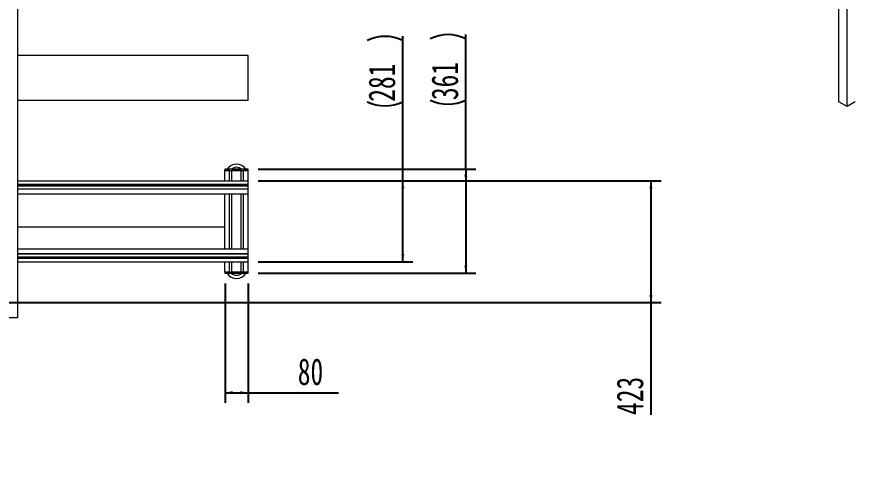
# Model space of a CAD drawing. Header units: millimetres. Extents: x 169 to 14583, y -399 to 10804.
# Drawn here: x 9499 to 12405, y 4527 to 6080 of the extents above; entities that cross this region are included whole.
import ezdxf

# ---------------------------------------------------------------- set-up
doc = ezdxf.new("R2010")
doc.units = ezdxf.units.MM
doc.header["$LTSCALE"] = 35
doc.layers.add('1', color=70, linetype='Continuous')
doc.styles.add('SLDTEXTSTYLE2', font='TXT', dxfattribs={"width": 0.7})
doc.dimstyles.new('SLDDIMSTYLE3', dxfattribs={"dimtxt": 105.988363, "dimasz": 26.25, "dimexe": 0, "dimexo": 0.0625, "dimgap": 26.497091, "dimtad": 1, "dimrnd": 1e-09, "dimzin": 12, "dimdsep": 46, "dimtxsty": 'SLDTEXTSTYLE2', "dimsah": 1, "dimcen": 0.09, "dimadec": 0, "dimazin": 3, "dimtfac": 1, "dimtdec": 3, "dimtofl": 0, "dimtmove": 0, "dimatfit": 3, "dimfxl": 0, "dimfrac": 2, "dimtolj": 1, "dimtzin": 12, "dimarcsym": 0})
doc.dimstyles.new('SLDDIMSTYLE5', dxfattribs={"dimtxt": 105.988363, "dimasz": 26.25, "dimexe": 0, "dimexo": 0.0625, "dimgap": 26.497091, "dimtad": 1, "dimdec": 0, "dimrnd": 1e-09, "dimzin": 12, "dimdsep": 46, "dimtxsty": 'SLDTEXTSTYLE2', "dimsah": 1, "dimcen": 0.09, "dimadec": 0, "dimazin": 3, "dimtfac": 1, "dimtdec": 3, "dimtofl": 0, "dimtmove": 0, "dimatfit": 3, "dimfxl": 0, "dimfrac": 2, "dimtolj": 1, "dimtzin": 12, "dimarcsym": 0})

# ---------------------------------------------------------------- blocks, each defined once
blk = doc.blocks.new('_D_30')
at = {"layer": '1'}
for p, q in [((10838.5, 5511), (10838.5, 6012.4)), ((10336.3, 5511), (10873.5, 5511)), ((10838.5, 5230), (10838.5, 5511)), ((10336.3, 5230), (10873.5, 5230))]:
    blk.add_line(p, q, dxfattribs=at)
for centre, start, end in [((10776.7, 5874.3), 63.4349, 116.5651), ((10776.7, 5908.8), 243.4349, 296.5651)]:
    blk.add_arc(centre, 138, start, end, dxfattribs=at)
for points in [[(10838.5, 5511), (10833.2, 5484.8), (10843.7, 5484.8)], [(10838.5, 5230), (10843.7, 5256.3), (10833.2, 5256.3)]]:
    blk.add_solid(points, dxfattribs=at)
at = {"layer": '1', "insert": (10719.1, 5785.3), "char_height": 92.6, "attachment_point": 1, "rotation": 90, "style": 'SLDTEXTSTYLE2'}
blk.add_mtext('281', dxfattribs=at)
blk = doc.blocks.new('_D_31')
at = {"layer": '1'}
for p, q in [((11057, 5551), (11057, 6018.2)), ((10336.3, 5551), (11092, 5551)), ((11057, 5551), (11057, 5190)), ((10336.3, 5190), (11092, 5190))]:
    blk.add_line(p, q, dxfattribs=at)
for centre, start, end in [((10995.3, 5880.1), 63.4349, 116.5651), ((10995.3, 5914.6), 243.4349, 296.5651)]:
    blk.add_arc(centre, 138, start, end, dxfattribs=at)
for points in [[(11057, 5551), (11051.8, 5524.8), (11062.3, 5524.8)], [(11057, 5190), (11062.3, 5216.3), (11051.8, 5216.3)]]:
    blk.add_solid(points, dxfattribs=at)
at = {"layer": '1', "insert": (10937.7, 5791.1), "char_height": 92.6, "attachment_point": 1, "rotation": 90, "style": 'SLDTEXTSTYLE2'}
blk.add_mtext('361', dxfattribs=at)
blk = doc.blocks.new('_D_32')
at = {"layer": '1'}
for p, q in [((10221.3, 5155), (10221.3, 4740.5)), ((10301.3, 5155), (10301.3, 4740.5)), ((10221.3, 4775.5), (10301.3, 4775.5)), ((10301.3, 4775.5), (10615.5, 4775.5))]:
    blk.add_line(p, q, dxfattribs=at)
for points in [[(10221.3, 4775.5), (10247.5, 4770.3), (10247.5, 4780.8)], [(10301.3, 4775.5), (10275, 4780.8), (10275, 4770.3)]]:
    blk.add_solid(points, dxfattribs=at)
at = {"layer": '1', "insert": (10473.9, 4894.9), "char_height": 92.6, "attachment_point": 1, "style": 'SLDTEXTSTYLE2'}
blk.add_mtext('80', dxfattribs=at)
blk = doc.blocks.new('_D_33')
at = {"layer": '1'}
for q in [(8775.7, 5230), (8775.7, 4527.3)]:
    blk.add_line((8775.7, 5075), q, dxfattribs=at)
for points in [[(8775.7, 5230), (8770.5, 5203.8), (8781, 5203.8)], [(8775.7, 5075), (8781, 5101.3), (8770.5, 5101.3)]]:
    blk.add_solid(points, dxfattribs=at)
at = {"layer": '1', "insert": (8656.4, 4527.3), "char_height": 92.6, "attachment_point": 1, "rotation": 90, "style": 'SLDTEXTSTYLE2'}
blk.add_mtext('155', dxfattribs=at)
blk = doc.blocks.new('_D_39')
at = {"layer": '1'}
for p, q in [((10336.3, 5511), (11734.6, 5511)), ((11699.6, 5511), (11699.6, 5088.1)), ((8051.6, 5088.1), (11734.6, 5088.1)), ((11699.6, 5088.1), (11699.6, 4698.4))]:
    blk.add_line(p, q, dxfattribs=at)
for points in [[(11699.6, 5511), (11694.4, 5484.8), (11704.9, 5484.8)], [(11699.6, 5088.1), (11704.9, 5114.4), (11694.4, 5114.4)]]:
    blk.add_solid(points, dxfattribs=at)
at = {"layer": '1', "insert": (11580.2, 4698.4), "char_height": 92.6, "attachment_point": 1, "rotation": 90, "style": 'SLDTEXTSTYLE2'}
blk.add_mtext('423', dxfattribs=at)
blk = doc.blocks.new('_D_41')
at = {"layer": '1'}
for p, q in [((8111.3, 5871.5), (8786.1, 5871.5)), ((8751.1, 5511), (8751.1, 5871.5))]:
    blk.add_line(p, q, dxfattribs=at)
for points in [[(8751.1, 5871.5), (8745.8, 5845.3), (8756.3, 5845.3)], [(8751.1, 5511), (8756.3, 5537.3), (8745.8, 5537.3)]]:
    blk.add_solid(points, dxfattribs=at)
at = {"layer": '1', "insert": (8631.7, 5585), "char_height": 92.6, "attachment_point": 1, "rotation": 90, "style": 'SLDTEXTSTYLE2'}
blk.add_mtext('361', dxfattribs=at)

msp = doc.modelspace()

# ---------------------------------------------------------------- linework, layer by layer
at = {"color": 7, "linetype": 'Continuous', "lineweight": 18}
for p, q in [((12380.16, 5769.051), (12380.16, 7565.441)), ((9501.279, 6996.76), (9501.279, 5035.018)), ((12351.876, 5785.38), (12351.876, 6441.568)), ((10301.279, 5946.018), (9501.279, 5946.018)), ((10301.279, 5791.018), (10301.279, 5946.018)), ((9501.279, 5791.018), (10301.279, 5791.018)), ((12380.16, 5769.051), (12351.876, 5785.38)), ((12408.445, 5785.38), (12380.16, 5769.051)), ((10221.279, 5551.018), (10221.279, 5547.018)), ((10301.279, 5551.018), (10221.279, 5551.018)), ((10221.279, 5511.018), (10221.279, 5547.018)), ((10237.129, 5547.018), (10221.279, 5547.018)), ((10221.279, 5547.018), (10301.279, 5547.018)), ((10237.129, 5511.018), (10237.129, 5547.018)), ((10245.429, 5511.018), (10245.429, 5547.018)), ((10277.129, 5547.018), (10245.429, 5547.018)), ((10277.129, 5511.018), (10277.129, 5547.018)), ((10285.429, 5511.018), (10285.429, 5547.018)), ((10301.279, 5547.018), (10285.429, 5547.018)), ((10301.279, 5547.018), (10301.279, 5551.018)), ((10301.279, 5511.018), (10301.279, 5547.018)), ((9501.279, 5511.018), (10301.279, 5511.018)), ((9501.279, 5499.018), (10301.279, 5499.018)), ((9501.279, 5496.518), (10301.279, 5496.518)), ((9501.279, 5494.518), (10301.279, 5494.518)), ((9501.279, 5493.668), (10301.279, 5493.668)), ((10301.279, 5499.018), (10301.279, 5511.018)), ((10301.279, 5496.518), (10301.279, 5499.018)), ((10301.279, 5494.518), (10301.279, 5496.518)), ((10301.279, 5493.668), (10301.279, 5494.518)), ((10301.279, 5483.368), (10301.279, 5493.668)), ((9501.279, 5483.368), (10301.279, 5483.368)), ((9501.279, 5482.518), (10301.279, 5482.518)), ((9501.279, 5466.018), (10301.279, 5466.018)), ((10221.279, 5275.018), (10221.279, 5466.018)), ((10237.129, 5275.018), (10237.129, 5466.018)), ((10245.429, 5275.018), (10245.429, 5466.018)), ((10277.129, 5275.018), (10277.129, 5466.018)), ((10285.429, 5275.018), (10285.429, 5466.018)), ((10301.279, 5482.518), (10301.279, 5483.368)), ((10301.279, 5466.018), (10301.279, 5482.518)), ((10301.279, 5275.018), (10301.279, 5466.018)), ((9501.279, 5351.018), (10221.279, 5351.018)), ((9501.279, 5275.018), (10301.279, 5275.018)), ((10301.279, 5258.518), (10301.279, 5275.018)), ((9501.279, 5258.518), (10301.279, 5258.518)), ((9501.279, 5257.668), (10301.279, 5257.668)), ((9501.279, 5247.368), (10301.279, 5247.368)), ((9501.279, 5246.518), (10301.279, 5246.518)), ((9501.279, 5244.518), (10301.279, 5244.518)), ((9501.279, 5242.018), (10301.279, 5242.018)), ((10301.279, 5257.668), (10301.279, 5258.518)), ((10301.279, 5247.368), (10301.279, 5257.668)), ((10301.279, 5246.518), (10301.279, 5247.368)), ((10301.279, 5244.518), (10301.279, 5246.518)), ((10301.279, 5242.018), (10301.279, 5244.518)), ((10301.279, 5230.018), (10301.279, 5242.018)), ((9501.279, 5230.018), (10301.279, 5230.018)), ((10221.279, 5194.018), (10221.279, 5230.018)), ((10237.129, 5194.018), (10237.129, 5230.018)), ((10245.429, 5194.018), (10245.429, 5230.018)), ((10277.129, 5194.018), (10277.129, 5230.018)), ((10285.429, 5194.018), (10285.429, 5230.018)), ((10301.279, 5194.018), (10301.279, 5230.018)), ((10237.129, 5194.018), (10221.279, 5194.018)), ((10221.279, 5194.018), (10221.279, 5190.018)), ((10301.279, 5194.018), (10221.279, 5194.018)), ((10221.279, 5190.018), (10301.279, 5190.018)), ((10277.129, 5194.018), (10245.429, 5194.018)), ((10301.279, 5194.018), (10285.429, 5194.018)), ((10301.279, 5190.018), (10301.279, 5194.018)), ((9501.279, 5035.018), (6501.279, 5035.018))]:
    msp.add_line(p, q, dxfattribs=at)
for centre, radius, start, end in [((10261.279, 5531.018), 38, 31.756864, 148.243136), ((10261.279, 5531.018), 27.099, 47.565319, 132.434681), ((10261.279, 5210.018), 38, 211.756864, 328.243136), ((10261.279, 5210.018), 27.099, 227.565319, 312.434681)]:
    msp.add_arc(centre, radius, start, end, dxfattribs=at)

# ---------------------------------------------------------------- dimensions: what is measured, and where the dimension line sits
at = {"layer": '1'}
for base, p1, p2, picture, middle in [((11057.03, 5190.018), (10301.279, 5551.018), (10301.279, 5190.018), '_D_31', (11057.03, 5897.343)), ((10838.479, 5511.018), (10301.279, 5230.018), (10301.279, 5511.018), '_D_30', (10838.479, 5891.541))]:
    dim = msp.add_linear_dim(base=base, p1=p1, p2=p2, angle=90, text='(<>)', dimstyle='SLDDIMSTYLE3', dxfattribs=at)
    dim.commit()
    dim.dimension.update_dxf_attribs({"geometry": picture, "text_midpoint": middle, "dimtype": 160})
for base, p1, p2, dimstyle, picture, middle in [((8751.074838169, 5871.517871794), (10301.278647798, 5511.017871794), (8076.278652618, 5871.517871794), 'SLDDIMSTYLE5', '_D_41', (8751.074838169, 5691.267871794)), ((11699.619, 5088.118), (10301.279, 5511.018), (8016.635, 5088.118), 'SLDDIMSTYLE5', '_D_39', (11699.619, 4804.652)), ((8775.741, 5230.018), (9461.279, 5075.018), (10301.279, 5230.018), 'SLDDIMSTYLE3', '_D_33', (8775.741, 4633.561))]:
    dim = msp.add_linear_dim(base=base, p1=p1, p2=p2, angle=90, dimstyle=dimstyle, dxfattribs=at)
    dim.commit()
    dim.dimension.update_dxf_attribs({"geometry": picture, "text_midpoint": middle, "dimtype": 160})
dim = msp.add_linear_dim(base=(10301.279, 4775.548), p1=(10221.279, 5190.018), p2=(10301.279, 5190.018), dimstyle='SLDDIMSTYLE3', dxfattribs=at)
dim.commit()
dim.dimension.update_dxf_attribs({"geometry": '_D_32', "text_midpoint": (10544.71, 4775.548), "dimtype": 160})

doc.saveas('drawing.dxf')
